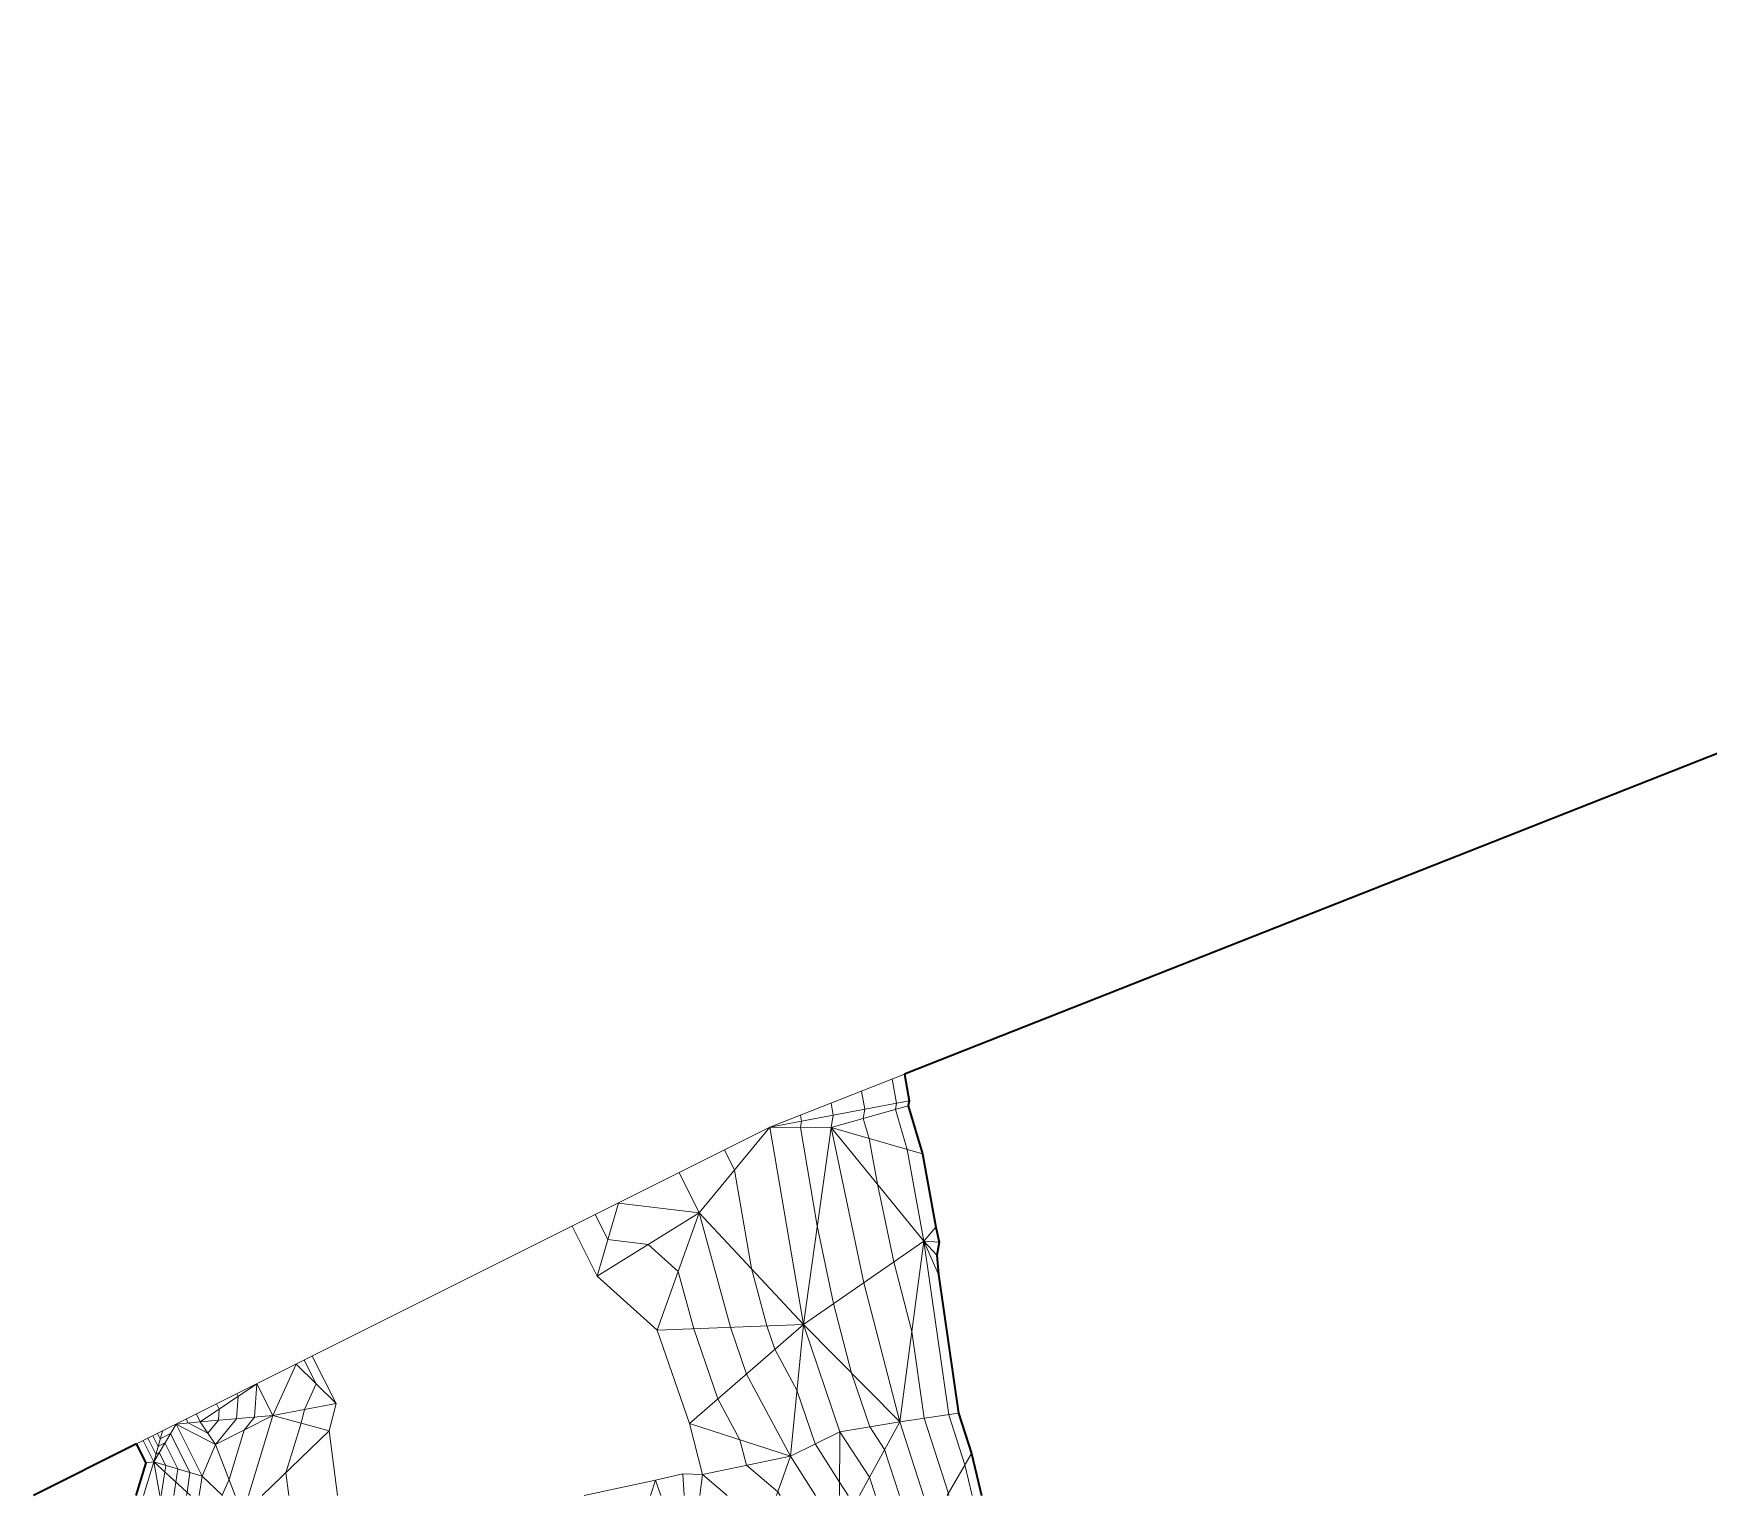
# Model space of a CAD drawing. Header units: millimetres. Extents: x -340184 to 563611, y -309449 to 515683.
# Drawn here: x -320595 to -202422, y -309449 to -206334 of the extents above; entities that cross this region are included whole.
import ezdxf

# ---------------------------------------------------------------- set-up
doc = ezdxf.new("R2010")
doc.units = ezdxf.units.MM
for name, color, linetype, lineweight in [('C-TOPO', 7, 'Continuous', 9), ('C-TOPO-FOLD', 70, 'Continuous', 9), ('C-TOPO-MAJR', 7, 'Continuous', 35), ('C-TOPO-MINR', 7, 'Continuous', 9)]:
    doc.layers.add(name, color=color, linetype=linetype, lineweight=lineweight)

msp = doc.modelspace()

# ---------------------------------------------------------------- linework, layer by layer
at = {"layer": 'C-TOPO', "lineweight": 35}
for p, q in [((-73009, -206334), (-259156, -279740)), ((-259156, -279740), (-258814, -281616)), ((-258814, -281616), (-258876, -281959)), ((-258876, -281959), (-257887, -285352)), ((-257887, -285352), (-256939, -290523)), ((-256939, -290523), (-256692, -291591)), ((-256692, -291591), (-256865, -292497)), ((-256865, -292497), (-256736, -293854)), ((-256736, -293854), (-255339, -303650)), ((-255339, -303650), (-254430, -306477)), ((-313321, -305814), (-320595, -309449)), ((-312652, -307152), (-313321, -305814)), ((-313353, -309449), (-312652, -307152)), ((-254430, -306477), (-253709, -309449))]:
    msp.add_line(p, q, dxfattribs=at)
at = {"layer": 'C-TOPO'}
for p, q in [((-268639, -283480), (-259156, -279740)), ((-313321, -305814), (-268639, -283480))]:
    msp.add_line(p, q, dxfattribs=at)
at = {"layer": 'C-TOPO-FOLD'}
for p, q in [((-258814, -281616), (-268639, -283480)), ((-264327, -283490), (-258876, -281959)), ((-273623, -289508), (-268639, -283480)), ((-268639, -283480), (-264327, -283490)), ((-264327, -283490), (-266272, -297388)), ((-257775, -291505), (-264327, -283490)), ((-257887, -285352), (-264327, -283490)), ((-280838, -293976), (-279333, -288825)), ((-280838, -293976), (-273623, -289508)), ((-273623, -289508), (-279333, -288825)), ((-276584, -297790), (-273623, -289508)), ((-266272, -297388), (-273623, -289508)), ((-256939, -290523), (-257775, -291505)), ((-257775, -291505), (-266272, -297388)), ((-257775, -291505), (-259477, -304248)), ((-256736, -293854), (-257775, -291505)), ((-256865, -292497), (-257775, -291505)), ((-257775, -291505), (-256692, -291591)), ((-276584, -297790), (-266272, -297388)), ((-274320, -304375), (-266272, -297388)), ((-267190, -306671), (-266272, -297388)), ((-259477, -304248), (-266272, -297388)), ((-302075, -300192), (-299252, -302971)), ((-304836, -301573), (-308826, -304248)), ((-303715, -303816), (-304836, -301573)), ((-299252, -302971), (-303715, -303816)), ((-255339, -303650), (-259477, -304248)), ((-312115, -307070), (-310532, -304419)), ((-310532, -304419), (-308826, -304248)), ((-308826, -304248), (-303715, -303816)), ((-307745, -305852), (-308826, -304248)), ((-307745, -305852), (-303715, -303816)), ((-299725, -304893), (-303715, -303816)), ((-274320, -304375), (-267190, -306671)), ((-259477, -304248), (-263703, -304957)), ((-262314, -309449), (-259477, -304248)), ((-312115, -307070), (-311498, -304902)), ((-307745, -305852), (-308701, -308083)), ((-306365, -309449), (-307745, -305852)), ((-304455, -309449), (-299725, -304893)), ((-263703, -304957), (-267190, -306671)), ((-263733, -309449), (-263703, -304957)), ((-312115, -307070), (-312652, -307152)), ((-311679, -309449), (-312115, -307070)), ((-312115, -307070), (-308701, -308083)), ((-312115, -307070), (-309524, -309449)), ((-267190, -306671), (-273406, -307960)), ((-267190, -306671), (-268166, -309449)), ((-256136, -309449), (-254430, -306477)), ((-308701, -308083), (-307264, -309449)), ((-276707, -308379), (-281750, -309449)), ((-276707, -308379), (-277067, -309449)), ((-274785, -307917), (-276707, -308379)), ((-276332, -309449), (-276707, -308379)), ((-274785, -307917), (-273406, -307960)), ((-274687, -309449), (-274785, -307917)), ((-273406, -307960), (-273594, -309449))]:
    msp.add_line(p, q, dxfattribs=at)
at = {"layer": 'C-TOPO-MAJR', "lineweight": 9}
for p, q in [((-259707, -281785), (-260018, -280080)), ((-264173, -282633), (-264328, -281780)), ((-259785, -282214), (-259707, -281785)), ((-258960, -285042), (-259785, -282214)), ((-266272, -297388), (-268639, -283480)), ((-264327, -283490), (-264173, -282633)), ((-262024, -294447), (-264327, -283490)), ((-257775, -291505), (-258960, -285042)), ((-273623, -289508), (-275038, -286678)), ((-271428, -297589), (-273623, -289508)), ((-280838, -293976), (-282597, -290457)), ((-256028, -303750), (-257775, -291505)), ((-276584, -297790), (-280838, -293976)), ((-259477, -304248), (-262024, -294447)), ((-274320, -304375), (-276584, -297790)), ((-270296, -300882), (-271428, -297589)), ((-263703, -304957), (-266272, -297388)), ((-300928, -299619), (-299252, -302971)), ((-302075, -300192), (-303715, -303816)), ((-267190, -306671), (-270296, -300882)), ((-306166, -302464), (-306270, -304032)), ((-306257, -302283), (-306166, -302464)), ((-308826, -304248), (-309098, -303703)), ((-299252, -302971), (-299725, -304893)), ((-307745, -305852), (-310532, -304419)), ((-310532, -304419), (-308701, -308083)), ((-306270, -304032), (-307745, -305852)), ((-303715, -303816), (-305438, -309449)), ((-273406, -307960), (-274320, -304375)), ((-257806, -309449), (-259477, -304248)), ((-254893, -307283), (-256028, -303750)), ((-312859, -305582), (-312115, -307070)), ((-312178, -305242), (-311807, -305986)), ((-311807, -305986), (-311324, -305745)), ((-311324, -305745), (-310408, -307576)), ((-299725, -304893), (-299148, -309449)), ((-261613, -308165), (-263703, -304957)), ((-312115, -307070), (-312841, -309449)), ((-265424, -309449), (-267190, -306671)), ((-310408, -307576), (-310543, -308513)), ((-308701, -308083), (-308898, -309449)), ((-271648, -309449), (-273406, -307960)), ((-261201, -309449), (-261613, -308165)), ((-254367, -309449), (-254893, -307283)), ((-310543, -308513), (-310694, -309449))]:
    msp.add_line(p, q, dxfattribs=at)
at = {"layer": 'C-TOPO-MINR'}
for p, q in [((-261940, -282209), (-262173, -280930)), ((-262056, -282852), (-261940, -282209)), ((-266406, -283056), (-266484, -282630)), ((-266483, -283485), (-266406, -283056)), ((-265300, -290439), (-266483, -283485)), ((-261644, -284266), (-262056, -282852)), ((-261051, -287498), (-261644, -284266)), ((-271131, -286494), (-271838, -285079)), ((-269948, -293448), (-271131, -286494)), ((-259899, -292976), (-261051, -287498)), ((-280086, -291401), (-280965, -289641)), ((-264148, -295918), (-265300, -290439)), ((-277231, -291742), (-280086, -291401)), ((-275104, -293649), (-277231, -291742)), ((-258626, -297877), (-259899, -292976)), ((-274006, -297689), (-275104, -293649)), ((-268850, -297489), (-269948, -293448)), ((-262875, -300818), (-264148, -295918)), ((-272308, -302629), (-274006, -297689)), ((-268284, -299135), (-268850, -297489)), ((-257753, -303999), (-258626, -297877)), ((-301501, -299906), (-300663, -301582)), ((-266731, -302030), (-268284, -299135)), ((-261590, -304602), (-262875, -300818)), ((-304836, -301573), (-304993, -303924)), ((-300663, -301582), (-301483, -303394)), ((-265446, -305814), (-266731, -302030)), ((-307678, -302993), (-307496, -303356)), ((-307496, -303356), (-307548, -304140)), ((-301483, -303394), (-301720, -304354)), ((-270755, -305523), (-272308, -302629)), ((-309679, -304334), (-309815, -304061)), ((-308286, -305050), (-309679, -304334)), ((-307548, -304140), (-308286, -305050)), ((-305730, -304834), (-306797, -308323)), ((-304993, -303924), (-305730, -304834)), ((-301720, -304354), (-302787, -307843)), ((-260545, -306207), (-261590, -304602)), ((-256050, -309299), (-257753, -303999)), ((-312518, -305412), (-311961, -306528)), ((-311838, -305072), (-311652, -305444)), ((-311652, -305444), (-310928, -305082)), ((-310928, -305082), (-309554, -307830)), ((-270298, -307316), (-270755, -305523)), ((-263726, -308519), (-265446, -305814)), ((-311961, -306528), (-311719, -306407)), ((-311719, -306407), (-311262, -307323)), ((-259503, -309449), (-260545, -306207)), ((-311329, -307791), (-311596, -309449)), ((-311262, -307323), (-311329, -307791)), ((-309554, -307830), (-309758, -309235)), ((-306797, -308323), (-307275, -309438)), ((-302787, -307843), (-302584, -309449)), ((-268078, -309197), (-270298, -307316)), ((-309758, -309235), (-309792, -309449)), ((-307275, -309438), (-307277, -309449)), ((-267918, -309449), (-268078, -309197)), ((-263121, -309449), (-263726, -308519)), ((-256013, -309449), (-256050, -309299))]:
    msp.add_line(p, q, dxfattribs=at)

doc.saveas('drawing.dxf')
